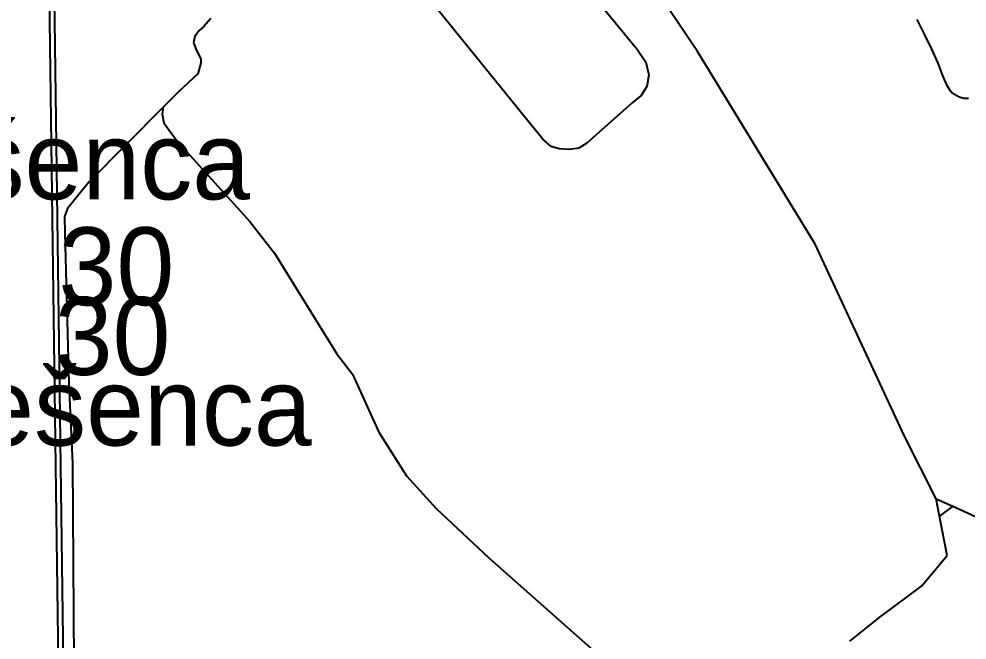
# Model space of a CAD drawing. Extents: x -8864 to 13231, y -7697 to 8949.
# Drawn here: x -1723 to -967, y -4156 to -3661 of the extents above; entities that cross this region are included whole.
import ezdxf

# ---------------------------------------------------------------- set-up
doc = ezdxf.new("R2010")
doc.units = 0
for name, color, linetype in [('OSM_HIGHWAY_FOOTWAY', 8, 'CONTINUOUS'), ('OSM_HIGHWAY_PATH', 8, 'CONTINUOUS'), ('OSM_HIGHWAY_TRACK', 8, 'CONTINUOUS'), ('OSM_LABELS', 8, 'CONTINUOUS'), ('OSM_RAILWAY_RAIL', 5, 'CONTINUOUS')]:
    doc.layers.add(name, color=color, linetype=linetype)

msp = doc.modelspace()

# ---------------------------------------------------------------- linework, layer by layer
at = {"layer": 'OSM_HIGHWAY_FOOTWAY'}
for p, q in [((-1006.837783, -3661.760129), (-1001.163969, -3673.513433)), ((-1001.163969, -3673.513433), (-995.329359, -3685.444649)), ((-995.329359, -3685.444649), (-990.321701, -3696.630858)), ((-990.321701, -3696.630858), (-986.830124, -3705.748842)), ((-986.830124, -3705.748842), (-983.491685, -3713.143305)), ((-983.491685, -3713.143305), (-981.110368, -3717.324234)), ((-981.110368, -3717.324234), (-978.698423, -3720.126346)), ((-978.698423, -3720.126346), (-973.277289, -3723.350999)), ((-973.277289, -3723.350999), (-969.601944, -3724.318395)), ((-969.601944, -3724.318395), (-965.750489, -3724.351754))]:
    msp.add_line(p, q, dxfattribs=at)
at = {"layer": 'OSM_HIGHWAY_PATH'}
for p, q in [((-1181.945, -3687.157051), (-1212.297224, -3641.722804)), ((-1088.016965, -3840.628288), (-1181.945, -3687.157051)), ((-1016.784185, -3993.777061), (-1088.016965, -3840.628288)), ((-991.516189, -4043.659105), (-1016.784185, -3993.777061)), ((-988.797965, -4057.447276), (-991.516189, -4043.659105)), ((-991.516189, -4043.659105), (-978.261976, -4049.630272)), ((-978.261976, -4049.630272), (-988.797965, -4057.447276)), ((-978.261976, -4049.630272), (-936.615723, -4068.388857)), ((-982.641762, -4088.759767), (-988.797965, -4057.447276)), ((-1003.124153, -4113.356085), (-982.641762, -4088.759767)), ((-1036.585106, -4137.963522), (-1003.124153, -4113.356085)), ((-1060.482506, -4157.08905), (-1036.585106, -4137.963522))]:
    msp.add_line(p, q, dxfattribs=at)
at = {"layer": 'OSM_HIGHWAY_TRACK'}
for p, q in [((-1270.673953, -3635.573724), (-1230.283443, -3684.97763)), ((-1313.736745, -3746.746412), (-1396.554518, -3644.046778)), ((-1569.808748, -3660.803853), (-1575.582103, -3667.464429)), ((-1579.05071, -3670.399975), (-1582.565258, -3675.370388)), ((-1575.582103, -3667.464429), (-1579.05071, -3670.399975)), ((-1582.565258, -3675.370388), (-1583.729117, -3680.018336)), ((-1583.729117, -3680.018336), (-1581.638765, -3685.133303)), ((-1581.638765, -3685.133303), (-1577.695426, -3693.261652)), ((-1230.283443, -3684.97763), (-1222.879154, -3695.71906)), ((-1577.695426, -3693.261652), (-1577.695426, -3696.508544)), ((-1222.879154, -3695.71906), (-1220.66629, -3705.926754)), ((-1577.695426, -3696.508544), (-1580.245197, -3704.870402)), ((-1580.245197, -3704.870402), (-1595.337082, -3719.036636)), ((-1220.66629, -3705.926754), (-1222.144085, -3715.033619)), ((-1222.144085, -3715.033619), (-1226.807179, -3722.23905)), ((-1595.337082, -3719.036636), (-1607.7184, -3731.512707)), ((-1226.807179, -3722.23905), (-1233.897532, -3728.16574)), ((-1607.7184, -3731.512707), (-1666.830198, -3791.046471)), ((-1607.7184, -3731.512707), (-1608.637237, -3737.072453)), ((-1233.897532, -3728.16574), (-1270.092023, -3760.256595)), ((-1608.637237, -3737.072453), (-1607.228354, -3744.111092)), ((-1607.228354, -3744.111092), (-1596.677051, -3758.544193)), ((-1305.114998, -3757.043062), (-1313.736745, -3746.746412)), ((-1596.677051, -3758.544193), (-1538.621915, -3822.62583)), ((-1298.376866, -3762.836318), (-1305.114998, -3757.043062)), ((-1291.998611, -3764.815587), (-1298.376866, -3762.836318)), ((-1270.092023, -3760.256595), (-1276.546848, -3764.170657)), ((-1284.058334, -3765.338204), (-1291.998611, -3764.815587)), ((-1276.546848, -3764.170657), (-1284.058334, -3765.338204)), ((-1666.830198, -3791.046471), (-1684.012436, -3812.418135)), ((-1684.012436, -3812.418135), (-1686.332498, -3818.689529)), ((-1686.332498, -3818.689529), (-1686.095132, -3832.077398)), ((-1538.621915, -3822.62583), (-1518.920534, -3847.978273)), ((-1686.095132, -3832.077398), (-1683.108914, -3951.745379)), ((-1518.920534, -3847.978273), (-1469.311034, -3928.249891)), ((-1469.311034, -3928.249891), (-1456.990972, -3944.439872)), ((-1456.990972, -3944.439872), (-1435.880709, -3990.563527)), ((-1683.108914, -3951.745379), (-1680.084411, -4015.159845)), ((-1435.880709, -3990.563527), (-1413.713785, -4025.412017)), ((-1680.084411, -4015.159845), (-1678.6985, -4246.523129)), ((-1413.713785, -4025.412017), (-1390.145635, -4051.476108)), ((-1390.145635, -4051.476108), (-1348.27733, -4090.550005)), ((-1348.27733, -4090.550005), (-1240.260473, -4185.966372))]:
    msp.add_line(p, q, dxfattribs=at)
at = {"layer": 'OSM_RAILWAY_RAIL'}
for p, q in [((-1678.721471, -4813.139117), (-1702.128824, -3081.900826)), ((-1682.726065, -4812.772174), (-1703.254399, -3273.078263))]:
    msp.add_line(p, q, dxfattribs=at)

# ---------------------------------------------------------------- texts
at = {"layer": 'OSM_LABELS'}
for s, p in [('Ješenca', (-1847.465094, -3805.064106)), ('30', (-1691.211728, -3889.343489)), ('30', (-1694.296918, -3944.919369)), ('Ješenca', (-1798.368695, -4001.202299))]:
    msp.add_text(s, height=62.042552, dxfattribs=at).set_placement(p)

doc.saveas('drawing.dxf')
